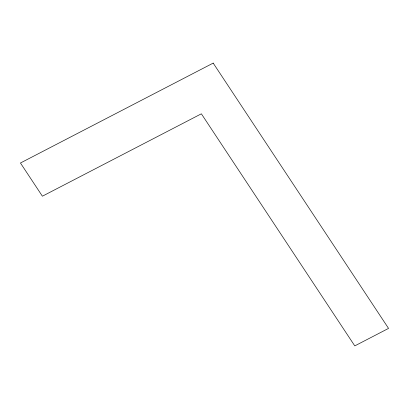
<?xml version="1.0" encoding="UTF-8"?>
<svg xmlns="http://www.w3.org/2000/svg" width="409" height="409" viewBox="0 0 409 409"><rect width="100%" height="100%" fill="white"/><g stroke="black" fill="none" stroke-linecap="round" stroke-linejoin="round"><path stroke-width="0.61" d="M213.191 63.104L20.45 163.002L42.393 196.197L201.366 113.804L354.782 345.896L388.55 328.391L213.191 63.104"/></g></svg>
